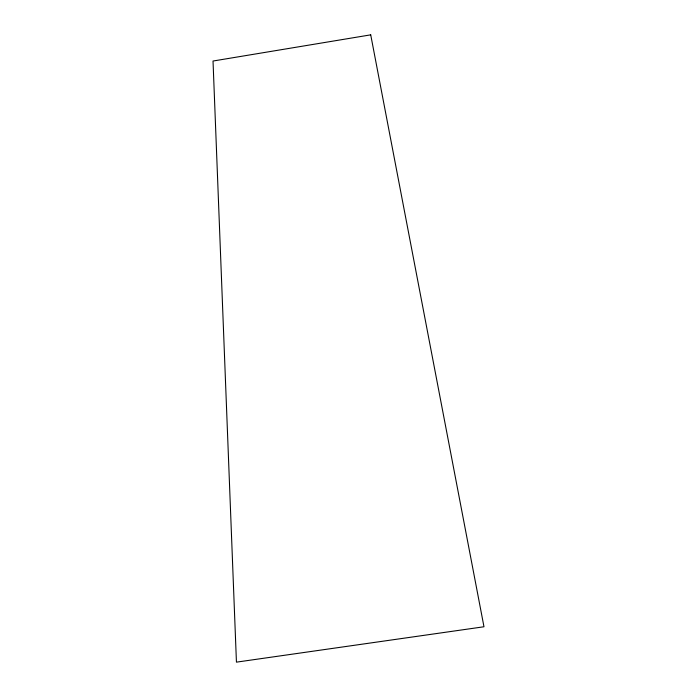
<?xml version="1.0" encoding="UTF-8"?>
<svg xmlns="http://www.w3.org/2000/svg" width="697" height="697" viewBox="0 0 697 697"><rect width="100%" height="100%" fill="white"/><g stroke="black" fill="none" stroke-linecap="round" stroke-linejoin="round"><path stroke-width="1.05" d="M370.717 34.85L213.021 61.031L236.44 662.15L483.979 626.76L370.717 34.85"/></g></svg>
